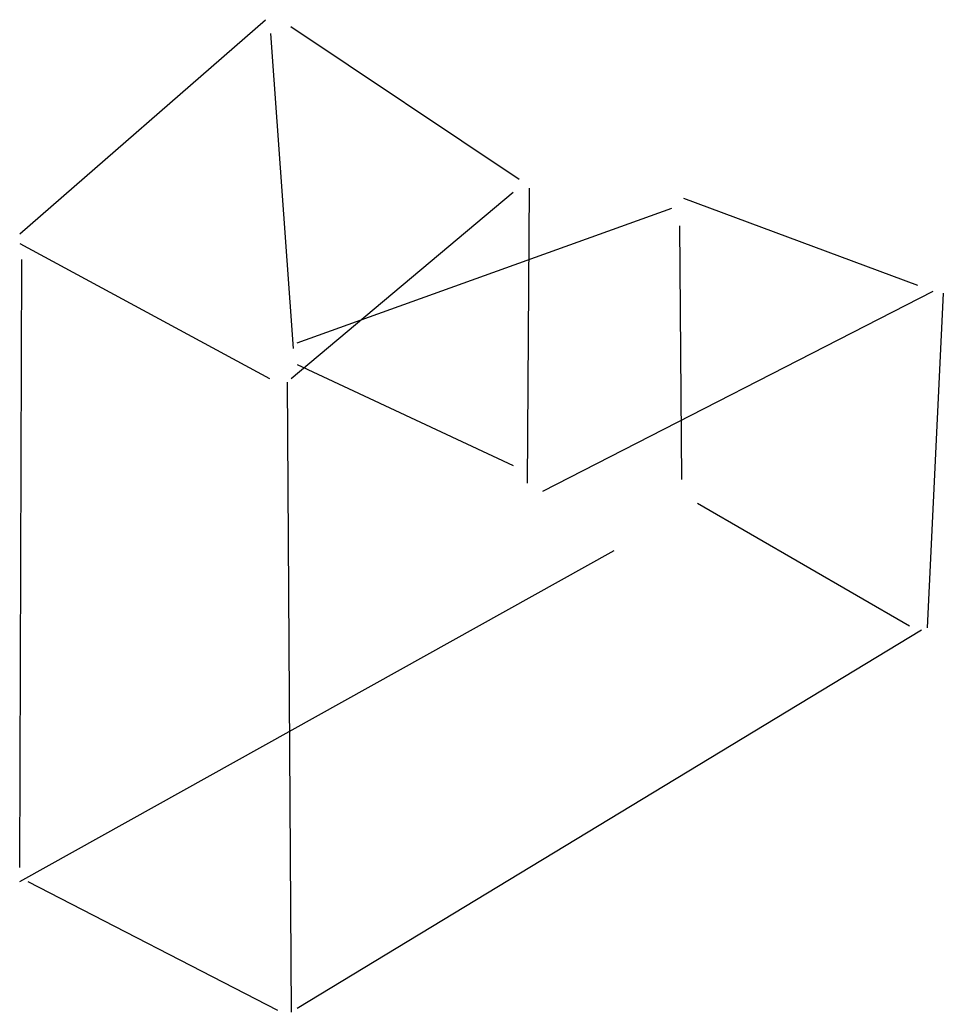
# Model space of a CAD drawing. Header units: metres. Extents: x -74 to 137, y -233 to -6.
import ezdxf

# ---------------------------------------------------------------- set-up
doc = ezdxf.new("R2010")
doc.units = ezdxf.units.M

msp = doc.modelspace()

# ---------------------------------------------------------------- linework, layer by layer
at = {"color": 0, "linetype": 'CONTINUOUS'}
for p, q in [((-73.509464, -54.962461), (-17.416088, -6.10694)), ((40.487123, -42.587606), (-11.605757, -7.685376)), ((-16.294117, -9.248163), (-11.084829, -81.136338)), ((42.74858, -44.558044), (42.296215, -111.960568)), ((-11.535331, -87.985174), (39.129653, -45.462776)), ((78.033123, -46.819874), (131.412303, -66.723975)), ((-10.178233, -79.842587), (75.318927, -49.081703)), ((77.128391, -53.152997), (77.580757, -111.055836)), ((-73.509464, -57.22429), (-16.511356, -87.985174)), ((-73.509464, -199.719558), (-73.057098, -60.843218)), ((45.915142, -113.770032), (135.03123, -68.081073)), ((137.29306, -68.533438), (133.674132, -144.983281)), ((-10.178233, -84.818612), (39.129653, -107.889274)), ((-12.440063, -88.889905), (-11.535331, -232.742271)), ((81.199685, -116.484227), (129.602839, -144.530915)), ((-73.509464, -202.88612), (62.200315, -127.341009)), ((-10.178233, -231.837539), (132.317035, -145.435647)), ((-71.7, -202.88612), (-14.701893, -232.289905))]:
    msp.add_line(p, q, dxfattribs=at)

doc.saveas('drawing.dxf')
